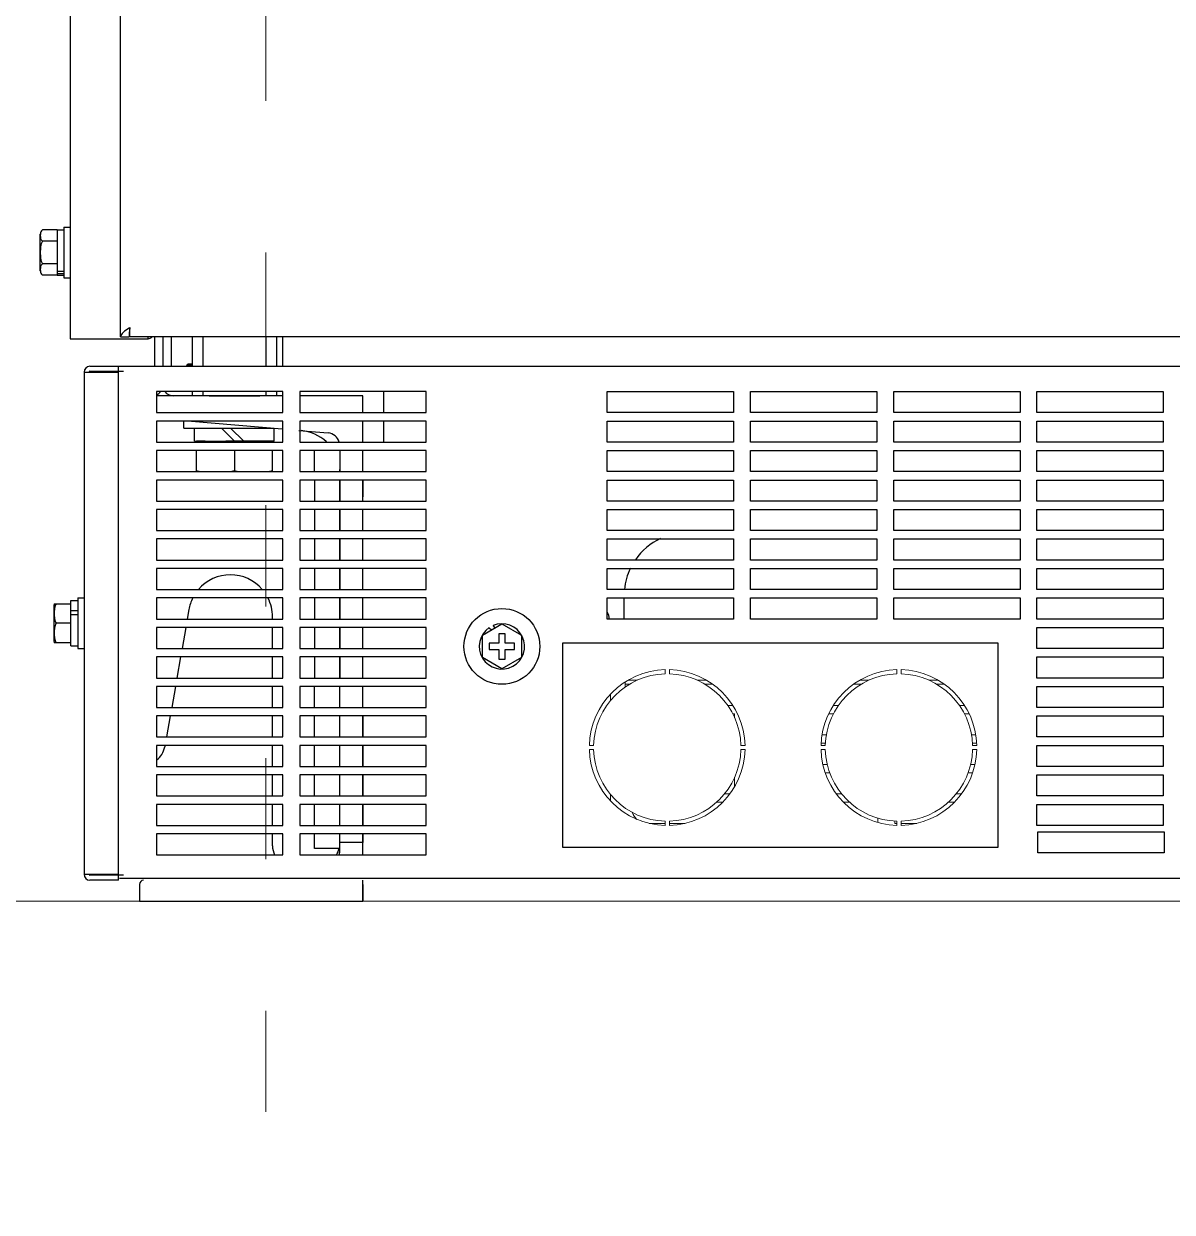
# Model space of a CAD drawing. Header units: millimetres. Extents: x 55614 to 110757, y -66981 to -47484.
# Drawn here: x 78484.9 to 78757.5, y -52407.7 to -52125.6 of the extents above; entities that cross this region are included whole.
import ezdxf

# ---------------------------------------------------------------- set-up
doc = ezdxf.new("R2010")
doc.units = ezdxf.units.MM
doc.linetypes.add('ACAD_ISO03W100', pattern=[30, 12, -18])
doc.layers.get('0').update_dxf_attribs({"lineweight": 15})
for name, color, linetype in [('2401-00300-M6-16HWMC_0', 7, 'Continuous'), ('2401-00332-S-M12-30HM_0', 7, 'Continuous'), ('2401-01144-S-M6-16HWM_0', 7, 'Continuous'), ('2403-00028_S-M8-0_0', 7, 'Continuous'), ('2404-00032-S-D12D24-P_0', 7, 'Continuous'), ('2404-00038-S-D12_0', 7, 'Continuous'), ('4212-62832_1_0', 7, 'Continuous'), ('4212-68031_1_JB_0', 7, 'Continuous'), ('4212-73755_1_0', 7, 'Continuous'), ('4212-73755_4_0', 7, 'Continuous'), ('4212-88600-1_0', 7, 'Continuous'), ('4212-88600-2_1_0', 7, 'Continuous'), ('4212-88600-4_0', 7, 'Continuous'), ('4212-88600-6_0', 7, 'Continuous'), ('4212-KH001_041_0', 7, 'Continuous'), ('4212-L0877_1_0', 7, 'Continuous'), ('4215-06931_0', 7, 'Continuous'), ('4215-06932_0', 7, 'Continuous'), ('4215-06934_0', 7, 'Continuous'), ('4215-07850_2_0', 7, 'Continuous'), ('CORNER_FITTING-1_041_0', 7, 'Continuous'), ('CORNER_FITTING-2_041_0', 7, 'Continuous')]:
    doc.layers.add(name, color=color, linetype=linetype)
doc.layers.add('DIM', color=5, linetype='Continuous', lineweight=18)
doc.layers.add('THICK', color=7, linetype='Continuous', lineweight=0)

# ---------------------------------------------------------------- blocks, each defined once
blk = doc.blocks.new('RU67I6756')
at = {"color": 0, "linetype": 'Continuous'}
for p, q in [((25337.98, 14510.67), (25337.98, 14511.67)), ((25338.98, 14511.67), (25338.98, 14510.67)), ((25392.98, 14510.67), (25392.98, 14511.67)), ((25393.98, 14511.67), (25393.98, 14510.67)), ((25328.48, 14508.71), (25328.48, 14507.52)), ((25328.48, 14508.17), (25329.48, 14508.17)), ((25329.21, 14509.17), (25331.42, 14509.17)), ((25345.54, 14509.17), (25347.76, 14509.17)), ((25347.48, 14508.17), (25349.3, 14508.17)), ((25382.67, 14508.17), (25384.48, 14508.17)), ((25384.21, 14509.17), (25386.42, 14509.17)), ((25400.54, 14509.17), (25402.76, 14509.17)), ((25402.48, 14508.17), (25404.3, 14508.17)), ((25324.98, 14505.8), (25324.98, 14504.27)), ((25354.02, 14503.17), (25352.82, 14503.17)), ((25354.02, 14501.17), (25354.48, 14501.17)), ((25354.48, 14501.17), (25354.48, 14500.23)), ((25376.81, 14501.17), (25377.94, 14501.17)), ((25379.14, 14503.17), (25377.94, 14503.17)), ((25409.02, 14503.17), (25407.82, 14503.17)), ((25409.02, 14501.17), (25410.15, 14501.17)), ((25376.26, 14496.17), (25375.25, 14496.17)), ((25411.71, 14496.17), (25410.7, 14496.17)), ((25319.99, 14493.67), (25320.99, 14493.67)), ((25320.99, 14492.67), (25319.99, 14492.67)), ((25355.97, 14493.67), (25356.97, 14493.67)), ((25356.97, 14492.67), (25355.97, 14492.67)), ((25374.99, 14493.67), (25375.99, 14493.67)), ((25375.99, 14492.67), (25374.99, 14492.67)), ((25375.03, 14494.17), (25376.03, 14494.17)), ((25410.93, 14494.17), (25411.94, 14494.17)), ((25410.97, 14493.67), (25411.97, 14493.67)), ((25411.97, 14492.67), (25410.97, 14492.67)), ((25376.44, 14489.17), (25375.43, 14489.17)), ((25375.98, 14487.17), (25377.06, 14487.17)), ((25409.91, 14487.17), (25410.98, 14487.17)), ((25411.53, 14489.17), (25410.52, 14489.17)), ((25354.48, 14486.12), (25354.48, 14483.9)), ((25324.98, 14482.07), (25324.98, 14480.54)), ((25353.35, 14482.17), (25352.06, 14482.17)), ((25379.9, 14482.17), (25378.61, 14482.17)), ((25408.35, 14482.17), (25407.06, 14482.17)), ((25350.19, 14480.17), (25351.61, 14480.17)), ((25380.35, 14480.17), (25381.77, 14480.17)), ((25405.19, 14480.17), (25406.61, 14480.17)), ((25337.98, 14474.68), (25337.98, 14475.68)), ((25338.98, 14475.68), (25338.98, 14474.68)), ((25388.48, 14476.43), (25388.48, 14475.39)), ((25392.48, 14475.17), (25392.48, 14475.72)), ((25392.98, 14474.68), (25392.98, 14475.68)), ((25393.98, 14475.68), (25393.98, 14474.68)), ((25337.98, 14475.17), (25334.22, 14475.17)), ((25342.74, 14475.17), (25338.98, 14475.17)), ((25392.98, 14475.17), (25392.48, 14475.17)), ((25397.74, 14475.17), (25393.98, 14475.17))]:
    blk.add_line(p, q, dxfattribs=at)
for centre, radius, start, end in [((25338.48, 14493.17), 18.5, 91.5487, 178.4513), ((25338.48, 14493.17), 17.5, 91.6372, 178.3628), ((25338.48, 14493.17), 18.5, 1.5487, 88.4513), ((25338.48, 14493.17), 17.5, 1.6372, 88.3628), ((25393.48, 14493.17), 18.5, 91.5487, 178.4513), ((25393.48, 14493.17), 17.5, 91.6372, 178.3628), ((25393.48, 14493.17), 18.5, 1.5487, 88.4513), ((25393.48, 14493.17), 17.5, 1.6372, 88.3628), ((25338.48, 14493.17), 18.5, 181.5487, 268.4513), ((25338.48, 14493.17), 17.5, 181.6372, 268.3628), ((25338.48, 14493.17), 18.5, 271.5487, 358.4513), ((25338.48, 14493.17), 17.5, 271.6372, 358.3628), ((25393.48, 14493.17), 18.5, 181.5487, 268.4513), ((25393.48, 14493.17), 17.5, 181.6372, 268.3628), ((25393.48, 14493.17), 18.5, 271.5487, 358.4513), ((25393.48, 14493.17), 17.5, 271.6372, 358.3628), ((25343.48, 14484.67), 15, 207.6056, 214.8867)]:
    blk.add_arc(centre, radius, start, end, dxfattribs=at)
at = {"layer": '2401-00300-M6-16HWMC_0', "color": 0, "linetype": 'Continuous'}
for p, q in [((25195.28, 14616.67), (25196.73, 14616.67)), ((25195.28, 14616.67), (25195.28, 14604.67)), ((25189.63, 14606.32), (25189.63, 14615.03)), ((25193.63, 14616.03), (25190.15, 14616.03)), ((25193.63, 14616.05), (25195.28, 14616.05)), ((25193.63, 14616.05), (25193.63, 14605.3)), ((25193.63, 14613.35), (25190.15, 14613.35)), ((25193.63, 14608), (25190.15, 14608)), ((25193.63, 14605.32), (25190.15, 14605.32)), ((25193.63, 14606.22), (25195.28, 14606.22)), ((25193.63, 14605.73), (25195.28, 14605.73)), ((25193.63, 14605.3), (25195.28, 14605.3)), ((25195.28, 14604.67), (25196.73, 14604.67)), ((25192.93, 14518.32), (25192.93, 14527.03)), ((25192.96, 14527.31), (25196.93, 14527.31)), ((25196.93, 14528.05), (25198.58, 14528.05)), ((25196.93, 14517.3), (25196.93, 14528.05)), ((25198.58, 14528.67), (25200.03, 14528.67)), ((25198.58, 14528.67), (25198.58, 14516.67)), ((25196.93, 14525.69), (25198.58, 14525.69)), ((25196.93, 14524.77), (25198.58, 14524.77)), ((25196.93, 14522.67), (25193.45, 14522.67)), ((25294.59, 14519.85), (25299.23, 14522.53)), ((25296.22, 14521.62), (25296.75, 14521.09)), ((25297.64, 14521.61), (25297.13, 14522.12)), ((25299.23, 14522.53), (25303.87, 14519.85)), ((25196.93, 14518.04), (25192.96, 14518.04)), ((25294.59, 14514.5), (25294.59, 14519.85)), ((25298.48, 14517.92), (25296.23, 14517.92)), ((25296.23, 14517.92), (25296.23, 14516.42)), ((25299.98, 14520.17), (25298.48, 14520.17)), ((25298.48, 14520.17), (25298.48, 14517.92)), ((25299.98, 14517.92), (25299.98, 14520.17)), ((25302.23, 14517.92), (25299.98, 14517.92)), ((25302.23, 14516.42), (25302.23, 14517.92)), ((25303.87, 14519.85), (25303.87, 14514.5)), ((25196.93, 14517.3), (25198.58, 14517.3)), ((25198.58, 14516.67), (25200.03, 14516.67)), ((25296.23, 14516.42), (25298.48, 14516.42)), ((25298.48, 14516.42), (25298.48, 14514.17)), ((25299.98, 14516.42), (25302.23, 14516.42)), ((25299.98, 14514.17), (25299.98, 14516.42)), ((25299.23, 14511.82), (25294.59, 14514.5)), ((25298.48, 14514.17), (25299.98, 14514.17)), ((25303.87, 14514.5), (25299.23, 14511.82))]:
    blk.add_line(p, q, dxfattribs=at)
for centre, radius, start, end in [((25190.85, 14615.03), 1.22, 124.948, 180), ((25190.85, 14606.32), 1.22, 180, 235.052), ((25194.15, 14527.03), 1.22, 166.608, 180), ((25299.23, 14517.17), 5.38, 124.1123, 112.9799), ((25194.15, 14518.32), 1.22, 180, 193.392)]:
    blk.add_arc(centre, radius, start, end, dxfattribs=at)
for points, knots in [([(25190.15, 14616.03), (25190.04, 14615.95), (25189.85, 14615.75), (25189.68, 14615.28), (25189.65, 14614.69), (25189.68, 14614.1), (25189.85, 14613.63), (25190.04, 14613.43), (25190.15, 14613.35)], [0, 0, 0, 0, 0.14349, 0.266269, 0.5, 0.733731, 0.856508, 1, 1, 1, 1]), ([(25190.15, 14613.35), (25189.89, 14612.98), (25189.68, 14612.04), (25189.65, 14610.67), (25189.68, 14609.31), (25189.89, 14608.37), (25190.15, 14608)], [0, 0, 0, 0, 0.248888, 0.499999, 0.75111, 1, 1, 1, 1]), ([(25190.15, 14608), (25190.04, 14607.92), (25189.85, 14607.71), (25189.68, 14607.24), (25189.65, 14606.66), (25189.68, 14606.07), (25189.85, 14605.6), (25190.04, 14605.4), (25190.15, 14605.32)], [0, 0, 0, 0, 0.143491, 0.266268, 0.499999, 0.733731, 0.856509, 1, 1, 1, 1]), ([(25193.45, 14527.31), (25193.2, 14527), (25192.98, 14526.18), (25192.96, 14524.99), (25192.98, 14523.8), (25193.2, 14522.98), (25193.45, 14522.67)], [0, 0, 0, 0, 0.250791, 0.499999, 0.749207, 1, 1, 1, 1]), ([(25193.45, 14522.67), (25193.2, 14522.37), (25192.98, 14521.54), (25192.96, 14520.36), (25192.98, 14519.17), (25193.2, 14518.35), (25193.45, 14518.04)], [0, 0, 0, 0, 0.250792, 0.5, 0.749207, 1, 1, 1, 1])]:
    blk.add_open_spline(points, degree=3, knots=knots, dxfattribs=at)
at = {"layer": '2401-00332-S-M12-30HM_0', "color": 0, "linetype": 'Continuous'}
for p, q in [((25228.78, 14565.87), (25226.73, 14565.87)), ((25226.73, 14565.87), (25226.73, 14565.67)), ((25237.94, 14565.87), (25233.66, 14565.87)), ((25235.73, 14565.87), (25235.73, 14565.67)), ((25244.73, 14565.87), (25242.67, 14565.87)), ((25244.73, 14565.87), (25244.73, 14565.67)), ((25226.73, 14558.67), (25226.73, 14563.67)), ((25235.73, 14563.67), (25235.73, 14558.88)), ((25244.73, 14563.67), (25244.73, 14558.67))]:
    blk.add_line(p, q, dxfattribs=at)
for centre, start, end in [((25232.41, 14585.83), 258.0949, 260.4341), ((25230.05, 14585.83), 279.5659, 281.9051), ((25241.41, 14585.83), 258.0949, 260.4341), ((25239.05, 14585.83), 279.5659, 281.9051)]:
    blk.add_arc(centre, 27.54, start, end, dxfattribs=at)
at = {"layer": '2401-01144-S-M6-16HWM_0', "color": 0, "linetype": 'Continuous'}
blk.add_circle((25299.23, 14517.17), 9, dxfattribs=at)
at = {"layer": '2403-00028_S-M8-0_0', "color": 0, "linetype": 'Continuous'}
for p, q in [((25224.41, 14583.84), (25224.71, 14584.14)), ((25225.73, 14583.84), (25224.41, 14583.84)), ((25224.41, 14583.84), (25224.41, 14583.67)), ((25225.73, 14584.14), (25224.71, 14584.14))]:
    blk.add_line(p, q, dxfattribs=at)
at = {"layer": '2404-00032-S-D12D24-P_0', "color": 0, "linetype": 'Continuous'}
for q in [(25223.73, 14570.67), (25245.01, 14568.97)]:
    blk.add_line((25223.73, 14568.97), q, dxfattribs=at)
at = {"layer": '2404-00038-S-D12_0', "color": 0, "linetype": 'Continuous'}
for p, q in [((25226.28, 14565.87), (25226.28, 14568.97)), ((25232.63, 14568.97), (25235.73, 14565.87)), ((25234.84, 14568.97), (25237.94, 14565.87)), ((25245.18, 14565.87), (25245.18, 14568.96)), ((25226.28, 14565.87), (25226.73, 14565.87)), ((25228.78, 14565.87), (25233.66, 14565.87)), ((25242.67, 14565.87), (25237.94, 14565.87)), ((25245.18, 14565.87), (25244.73, 14565.87))]:
    blk.add_line(p, q, dxfattribs=at)
at = {"layer": '4212-62832_1_0', "color": 0, "linetype": 'Continuous'}
for p, q in [((25208.73, 14590.67), (25208.73, 16665.67)), ((25210.84, 14592.82), (25210.73, 14592.75)), ((25210.93, 14592.87), (25210.84, 14592.82)), ((25210.93, 14592.87), (25210.9, 14592.68)), ((25210.93, 14590.67), (25210.93, 14592.87)), ((25208.73, 14590.67), (25210.73, 14590.67)), ((26045.53, 14590.67), (25210.93, 14590.67))]:
    blk.add_line(p, q, dxfattribs=at)
blk.add_open_spline([(25210.73, 14592.75), (25210.24, 14592.43), (25209.42, 14591.94), (25208.73, 14591.07), (25208.73, 14590.67)], degree=3, knots=[0, 0, 0, 0, 0.597826, 1, 1, 1, 1], dxfattribs=at)
blk.add_open_spline([(25210.9, 14592.68), (25210.81, 14592.01), (25210.73, 14591.34), (25210.73, 14590.67)], degree=3, dxfattribs=at)
at = {"layer": '4212-68031_1_JB_0', "color": 0, "linetype": 'Continuous'}
for p, q in [((25426.48, 14473.17), (25456.48, 14473.17)), ((25426.48, 14468.17), (25426.48, 14473.17)), ((25456.48, 14473.17), (25456.48, 14468.17)), ((25456.48, 14468.17), (25426.48, 14468.17)), ((25208.48, 14462.17), (25483.48, 14462.17))]:
    blk.add_line(p, q, dxfattribs=at)
at = {"layer": '4212-73755_1_0', "color": 0, "linetype": 'Continuous'}
for p, q in [((25196.73, 15641.67), (25196.73, 14590.17)), ((25196.73, 14590.17), (25215.23, 14590.17)), ((25215.23, 14590.17), (25215.23, 14590.67))]:
    blk.add_line(p, q, dxfattribs=at)
blk.add_arc((25215.03, 14591.87), 1.7, 276.7683, 314.9531, dxfattribs=at)
at = {"layer": '4212-73755_4_0', "color": 0, "linetype": 'Continuous'}
for p, q in [((25216.73, 14590.67), (25216.73, 14583.67)), ((25218.73, 14590.67), (25218.73, 14583.67))]:
    blk.add_line(p, q, dxfattribs=at)
blk.add_arc((25216.23, 14579.17), 2.5, 293.852, 323.0199, dxfattribs=at)
at = {"layer": '4212-88600-1_0', "color": 0, "linetype": 'Continuous'}
for p, q in [((25247.23, 14576.67), (25217.23, 14576.67)), ((25266.23, 14576.67), (25251.23, 14576.67)), ((25266.23, 14572.67), (25266.23, 14576.67)), ((25225.57, 14570.67), (25247.07, 14568.79)), ((25266.23, 14565.67), (25266.23, 14570.67)), ((25251.04, 14568.45), (25257.99, 14567.84)), ((25260.73, 14563.67), (25260.73, 14558.67)), ((25266.23, 14558.67), (25266.23, 14563.67)), ((25260.73, 14556.67), (25260.73, 14551.67)), ((25266.23, 14551.67), (25266.23, 14556.67)), ((25260.73, 14549.67), (25260.73, 14544.67)), ((25266.23, 14544.67), (25266.23, 14549.67)), ((25260.73, 14542.67), (25260.73, 14537.67)), ((25266.23, 14537.67), (25266.23, 14542.67)), ((25260.73, 14535.67), (25260.73, 14530.67)), ((25266.23, 14530.67), (25266.23, 14535.67)), ((25260.73, 14528.67), (25260.73, 14523.67)), ((25266.23, 14523.67), (25266.23, 14528.67)), ((25260.73, 14521.67), (25260.73, 14516.67)), ((25266.23, 14516.67), (25266.23, 14521.67)), ((25260.73, 14514.67), (25260.73, 14509.67)), ((25266.23, 14509.67), (25266.23, 14514.67)), ((25260.73, 14502.67), (25260.73, 14507.67)), ((25266.23, 14502.67), (25266.23, 14507.67)), ((25260.73, 14495.67), (25260.73, 14500.67)), ((25266.23, 14495.67), (25266.23, 14500.67)), ((25260.73, 14488.67), (25260.73, 14493.67)), ((25266.23, 14488.67), (25266.23, 14493.67)), ((25260.73, 14481.67), (25260.73, 14486.67)), ((25266.23, 14481.67), (25266.23, 14486.67)), ((25260.73, 14474.67), (25260.73, 14479.67)), ((25266.23, 14474.67), (25266.23, 14479.67)), ((25260.73, 14468.5), (25260.73, 14472.67)), ((25266.23, 14467.67), (25266.23, 14472.67)), ((25266.23, 14470.61), (25260.73, 14470.61)), ((25266.23, 14456.67), (25266.23, 14461.67)), ((25213.23, 14460.68), (25213.23, 14456.67)), ((25213.23, 14456.67), (25266.23, 14456.67))]:
    blk.add_line(p, q, dxfattribs=at)
for centre, radius, start, end in [((25257.73, 14564.85), 3, 16.0016, 85), ((25257.73, 14468.5), 3, 344.0098, 0), ((25214.23, 14460.68), 1, 95, 180)]:
    blk.add_arc(centre, radius, start, end, dxfattribs=at)
at = {"layer": '4212-88600-2_1_0', "color": 0, "linetype": 'Continuous'}
for p, q in [((25266.23, 14556.67), (25266.23, 14552.67)), ((25328.23, 14523.67), (25328.23, 14528.67)), ((25266.23, 14500.67), (25266.23, 14495.67)), ((25266.23, 14493.67), (25266.23, 14488.67)), ((25266.23, 14486.67), (25266.23, 14481.67)), ((25266.23, 14479.67), (25266.23, 14474.67)), ((25266.23, 14472.67), (25266.23, 14470.61)), ((25266.23, 14460.68), (25266.23, 14456.67))]:
    blk.add_line(p, q, dxfattribs=at)
for start, end in [(114.9111, 145.185), (154.1309, 174.1396)]:
    blk.add_arc((25343.23, 14529.17), 15, start, end, dxfattribs=at)
at = {"layer": '4212-88600-4_0', "color": 0, "linetype": 'Continuous'}
for p, q in [((25254.73, 14558.67), (25254.73, 14563.67)), ((25260.73, 14558.67), (25260.73, 14559.17)), ((25254.73, 14556.67), (25254.73, 14551.67)), ((25260.73, 14551.67), (25260.73, 14556.67)), ((25254.73, 14549.67), (25254.73, 14544.67)), ((25260.73, 14544.67), (25260.73, 14549.67)), ((25254.73, 14542.67), (25254.73, 14537.67)), ((25260.73, 14537.67), (25260.73, 14542.67)), ((25254.73, 14535.67), (25254.73, 14530.67)), ((25260.73, 14530.67), (25260.73, 14535.67)), ((25254.73, 14528.67), (25254.73, 14523.67)), ((25260.73, 14523.67), (25260.73, 14528.67)), ((25254.73, 14521.67), (25254.73, 14516.67)), ((25260.73, 14516.67), (25260.73, 14521.67)), ((25254.73, 14514.67), (25254.73, 14509.67)), ((25260.73, 14509.67), (25260.73, 14514.67)), ((25254.73, 14502.67), (25254.73, 14507.67)), ((25260.73, 14502.67), (25260.73, 14507.67)), ((25254.73, 14495.67), (25254.73, 14500.67)), ((25260.73, 14495.67), (25260.73, 14500.67)), ((25254.73, 14488.67), (25254.73, 14493.67)), ((25260.73, 14488.67), (25260.73, 14493.67)), ((25254.73, 14481.67), (25254.73, 14486.67)), ((25260.73, 14481.67), (25260.73, 14486.67)), ((25254.73, 14474.67), (25254.73, 14479.67)), ((25260.73, 14474.67), (25260.73, 14479.67)), ((25254.73, 14469.17), (25254.73, 14472.67)), ((25260.73, 14469.17), (25254.73, 14469.17))]:
    blk.add_line(p, q, dxfattribs=at)
at = {"layer": '4212-88600-6_0', "color": 0, "linetype": 'Continuous'}
for p, q in [((25224.93, 14525.91), (25224.54, 14523.67)), ((25244.78, 14523.67), (25244.78, 14524.17)), ((25224.19, 14521.67), (25223.3, 14516.67)), ((25244.78, 14516.67), (25244.78, 14521.67)), ((25222.95, 14514.67), (25222.07, 14509.67)), ((25244.78, 14509.67), (25244.78, 14514.67)), ((25221.72, 14507.67), (25220.84, 14502.67)), ((25244.78, 14502.67), (25244.78, 14507.67)), ((25220.48, 14500.67), (25219.6, 14495.67)), ((25244.78, 14495.67), (25244.78, 14500.67)), ((25219.25, 14493.67), (25219.18, 14493.31)), ((25244.78, 14488.67), (25244.78, 14493.67)), ((25244.78, 14481.67), (25244.78, 14486.67)), ((25244.78, 14474.67), (25244.78, 14479.67)), ((25244.78, 14469.81), (25244.78, 14472.67))]:
    blk.add_line(p, q, dxfattribs=at)
for centre, radius, start, end in [((25250.73, 14558.43), 10, 46.6257, 85), ((25234.78, 14524.17), 10, 40.7735, 139.2608), ((25234.78, 14524.17), 10, 153.1145, 170), ((25234.78, 14524.17), 10, 0, 26.8762), ((25214.26, 14494.17), 5, 306.6746, 350), ((25249.78, 14469.81), 5, 180, 205.3709), ((25255.73, 14470.33), 5, 327.7107, 346.5857)]:
    blk.add_arc(centre, radius, start, end, dxfattribs=at)
at = {"layer": '4212-KH001_041_0', "color": 0, "linetype": 'Continuous'}
blk.add_line((25247.23, 14583.67), (25247.23, 14590.67), dxfattribs=at)
at = {"layer": '4212-L0877_1_0', "color": 0, "linetype": 'Continuous'}
blk.add_line((25220.73, 14590.67), (25220.73, 14583.67), dxfattribs=at)
blk.add_arc((25221.23, 14579.17), 2.5, 216.9796, 270, dxfattribs=at)
at = {"layer": '4215-06931_0', "color": 0, "linetype": 'Continuous'}
for p, q in [((25201.43, 14583.67), (25208.23, 14583.67)), ((25200.03, 14582.27), (25208.23, 14582.27)), ((25200.03, 14582.27), (25200.03, 14463.07)), ((25201.43, 14582.47), (25208.23, 14582.47)), ((25200.03, 14463.07), (25208.23, 14463.07)), ((25208.23, 14462.87), (25201.43, 14462.87)), ((25208.23, 14461.67), (25201.43, 14461.67))]:
    blk.add_line(p, q, dxfattribs=at)
for centre, radius, start, end in [((25201.43, 14582.27), 1.4, 90, 180), ((25201.43, 14582.27), 0.2, 90, 180), ((25201.43, 14463.07), 1.4, 180, 270), ((25201.43, 14463.07), 0.2, 180, 270)]:
    blk.add_arc(centre, radius, start, end, dxfattribs=at)
at = {"layer": '4215-06932_0', "color": 0, "linetype": 'Continuous'}
blk.add_arc((25321.73, 14523.67), 3, 0, 33.0692, dxfattribs=at)
at = {"layer": '4215-06934_0', "color": 0, "linetype": 'Continuous'}
for p, q in [((25208.23, 14583.67), (26048.23, 14583.67)), ((25208.23, 14461.67), (25208.23, 14583.67)), ((25208.23, 14582.47), (25209.43, 14582.47)), ((25247.23, 14577.67), (25217.23, 14577.67)), ((25217.23, 14577.67), (25217.23, 14572.67)), ((25247.23, 14572.67), (25247.23, 14577.67)), ((25281.23, 14577.67), (25251.23, 14577.67)), ((25251.23, 14577.67), (25251.23, 14572.67)), ((25281.23, 14572.67), (25281.23, 14577.67)), ((25324.23, 14577.67), (25354.23, 14577.67)), ((25324.23, 14572.67), (25324.23, 14577.67)), ((25354.23, 14577.67), (25354.23, 14572.67)), ((25358.23, 14577.67), (25388.23, 14577.67)), ((25358.23, 14572.67), (25358.23, 14577.67)), ((25388.23, 14577.67), (25388.23, 14572.67)), ((25392.23, 14577.67), (25422.23, 14577.67)), ((25392.23, 14572.67), (25392.23, 14577.67)), ((25422.23, 14577.67), (25422.23, 14572.67)), ((25426.23, 14577.67), (25456.23, 14577.67)), ((25426.23, 14572.67), (25426.23, 14577.67)), ((25456.23, 14577.67), (25456.23, 14572.67)), ((25217.23, 14572.67), (25247.23, 14572.67)), ((25251.23, 14572.67), (25281.23, 14572.67)), ((25354.23, 14572.67), (25324.23, 14572.67)), ((25388.23, 14572.67), (25358.23, 14572.67)), ((25422.23, 14572.67), (25392.23, 14572.67)), ((25456.23, 14572.67), (25426.23, 14572.67)), ((25247.23, 14570.67), (25217.23, 14570.67)), ((25217.23, 14570.67), (25217.23, 14565.67)), ((25247.23, 14565.67), (25247.23, 14570.67)), ((25281.23, 14570.67), (25251.23, 14570.67)), ((25251.23, 14570.67), (25251.23, 14565.67)), ((25281.23, 14565.67), (25281.23, 14570.67)), ((25324.23, 14570.67), (25354.23, 14570.67)), ((25324.23, 14565.67), (25324.23, 14570.67)), ((25354.23, 14570.67), (25354.23, 14565.67)), ((25358.23, 14570.67), (25388.23, 14570.67)), ((25358.23, 14565.67), (25358.23, 14570.67)), ((25388.23, 14570.67), (25388.23, 14565.67)), ((25392.23, 14570.67), (25422.23, 14570.67)), ((25392.23, 14565.67), (25392.23, 14570.67)), ((25422.23, 14570.67), (25422.23, 14565.67)), ((25426.23, 14570.67), (25456.23, 14570.67)), ((25426.23, 14565.67), (25426.23, 14570.67)), ((25456.23, 14570.67), (25456.23, 14565.67)), ((25217.23, 14565.67), (25247.23, 14565.67)), ((25247.23, 14563.67), (25217.23, 14563.67)), ((25217.23, 14563.67), (25217.23, 14558.67)), ((25247.23, 14558.67), (25247.23, 14563.67)), ((25251.23, 14565.67), (25281.23, 14565.67)), ((25281.23, 14563.67), (25251.23, 14563.67)), ((25251.23, 14563.67), (25251.23, 14558.67)), ((25281.23, 14558.67), (25281.23, 14563.67)), ((25354.23, 14565.67), (25324.23, 14565.67)), ((25324.23, 14563.67), (25354.23, 14563.67)), ((25324.23, 14558.67), (25324.23, 14563.67)), ((25354.23, 14563.67), (25354.23, 14558.67)), ((25388.23, 14565.67), (25358.23, 14565.67)), ((25358.23, 14563.67), (25388.23, 14563.67)), ((25358.23, 14558.67), (25358.23, 14563.67)), ((25388.23, 14563.67), (25388.23, 14558.67)), ((25422.23, 14565.67), (25392.23, 14565.67)), ((25392.23, 14563.67), (25422.23, 14563.67)), ((25392.23, 14558.67), (25392.23, 14563.67)), ((25422.23, 14563.67), (25422.23, 14558.67)), ((25456.23, 14565.67), (25426.23, 14565.67)), ((25426.23, 14563.67), (25456.23, 14563.67)), ((25426.23, 14558.67), (25426.23, 14563.67)), ((25456.23, 14563.67), (25456.23, 14558.67)), ((25217.23, 14558.67), (25247.23, 14558.67)), ((25251.23, 14558.67), (25281.23, 14558.67)), ((25354.23, 14558.67), (25324.23, 14558.67)), ((25388.23, 14558.67), (25358.23, 14558.67)), ((25422.23, 14558.67), (25392.23, 14558.67)), ((25456.23, 14558.67), (25426.23, 14558.67)), ((25247.23, 14556.67), (25217.23, 14556.67)), ((25217.23, 14556.67), (25217.23, 14551.67)), ((25247.23, 14551.67), (25247.23, 14556.67)), ((25281.23, 14556.67), (25251.23, 14556.67)), ((25251.23, 14556.67), (25251.23, 14551.67)), ((25281.23, 14551.67), (25281.23, 14556.67)), ((25324.23, 14556.67), (25354.23, 14556.67)), ((25324.23, 14551.67), (25324.23, 14556.67)), ((25354.23, 14556.67), (25354.23, 14551.67)), ((25358.23, 14556.67), (25388.23, 14556.67)), ((25358.23, 14551.67), (25358.23, 14556.67)), ((25388.23, 14556.67), (25388.23, 14551.67)), ((25392.23, 14556.67), (25422.23, 14556.67)), ((25392.23, 14551.67), (25392.23, 14556.67)), ((25422.23, 14556.67), (25422.23, 14551.67)), ((25426.23, 14556.67), (25456.23, 14556.67)), ((25426.23, 14551.67), (25426.23, 14556.67)), ((25456.23, 14556.67), (25456.23, 14551.67)), ((25217.23, 14551.67), (25247.23, 14551.67)), ((25251.23, 14551.67), (25281.23, 14551.67)), ((25354.23, 14551.67), (25324.23, 14551.67)), ((25388.23, 14551.67), (25358.23, 14551.67)), ((25422.23, 14551.67), (25392.23, 14551.67)), ((25456.23, 14551.67), (25426.23, 14551.67)), ((25247.23, 14549.67), (25217.23, 14549.67)), ((25217.23, 14549.67), (25217.23, 14544.67)), ((25247.23, 14544.67), (25247.23, 14549.67)), ((25281.23, 14549.67), (25251.23, 14549.67)), ((25251.23, 14549.67), (25251.23, 14544.67)), ((25281.23, 14544.67), (25281.23, 14549.67)), ((25324.23, 14549.67), (25354.23, 14549.67)), ((25324.23, 14544.67), (25324.23, 14549.67)), ((25354.23, 14549.67), (25354.23, 14544.67)), ((25358.23, 14549.67), (25388.23, 14549.67)), ((25358.23, 14544.67), (25358.23, 14549.67)), ((25388.23, 14549.67), (25388.23, 14544.67)), ((25392.23, 14549.67), (25422.23, 14549.67)), ((25392.23, 14544.67), (25392.23, 14549.67)), ((25422.23, 14549.67), (25422.23, 14544.67)), ((25426.23, 14549.67), (25456.23, 14549.67)), ((25426.23, 14544.67), (25426.23, 14549.67)), ((25456.23, 14549.67), (25456.23, 14544.67)), ((25217.23, 14544.67), (25247.23, 14544.67)), ((25251.23, 14544.67), (25281.23, 14544.67)), ((25354.23, 14544.67), (25324.23, 14544.67)), ((25388.23, 14544.67), (25358.23, 14544.67)), ((25422.23, 14544.67), (25392.23, 14544.67)), ((25456.23, 14544.67), (25426.23, 14544.67)), ((25247.23, 14542.67), (25217.23, 14542.67)), ((25217.23, 14542.67), (25217.23, 14537.67)), ((25247.23, 14537.67), (25247.23, 14542.67)), ((25281.23, 14542.67), (25251.23, 14542.67)), ((25251.23, 14542.67), (25251.23, 14537.67)), ((25281.23, 14537.67), (25281.23, 14542.67)), ((25324.23, 14542.67), (25354.23, 14542.67)), ((25324.23, 14537.67), (25324.23, 14542.67)), ((25354.23, 14542.67), (25354.23, 14537.67)), ((25358.23, 14542.67), (25388.23, 14542.67)), ((25358.23, 14537.67), (25358.23, 14542.67)), ((25388.23, 14542.67), (25388.23, 14537.67)), ((25392.23, 14542.67), (25422.23, 14542.67)), ((25392.23, 14537.67), (25392.23, 14542.67)), ((25422.23, 14542.67), (25422.23, 14537.67)), ((25426.23, 14542.67), (25456.23, 14542.67)), ((25426.23, 14537.67), (25426.23, 14542.67)), ((25456.23, 14542.67), (25456.23, 14537.67)), ((25217.23, 14537.67), (25247.23, 14537.67)), ((25251.23, 14537.67), (25281.23, 14537.67)), ((25354.23, 14537.67), (25324.23, 14537.67)), ((25388.23, 14537.67), (25358.23, 14537.67)), ((25422.23, 14537.67), (25392.23, 14537.67)), ((25456.23, 14537.67), (25426.23, 14537.67)), ((25247.23, 14535.67), (25217.23, 14535.67)), ((25217.23, 14535.67), (25217.23, 14530.67)), ((25247.23, 14530.67), (25247.23, 14535.67)), ((25281.23, 14535.67), (25251.23, 14535.67)), ((25251.23, 14535.67), (25251.23, 14530.67)), ((25281.23, 14530.67), (25281.23, 14535.67)), ((25324.23, 14535.67), (25354.23, 14535.67)), ((25324.23, 14530.67), (25324.23, 14535.67)), ((25354.23, 14535.67), (25354.23, 14530.67)), ((25358.23, 14535.67), (25388.23, 14535.67)), ((25358.23, 14530.67), (25358.23, 14535.67)), ((25388.23, 14535.67), (25388.23, 14530.67)), ((25392.23, 14535.67), (25422.23, 14535.67)), ((25392.23, 14530.67), (25392.23, 14535.67)), ((25422.23, 14535.67), (25422.23, 14530.67)), ((25426.23, 14535.67), (25456.23, 14535.67)), ((25426.23, 14530.67), (25426.23, 14535.67)), ((25456.23, 14535.67), (25456.23, 14530.67)), ((25217.23, 14530.67), (25247.23, 14530.67)), ((25251.23, 14530.67), (25281.23, 14530.67)), ((25354.23, 14530.67), (25324.23, 14530.67)), ((25388.23, 14530.67), (25358.23, 14530.67)), ((25422.23, 14530.67), (25392.23, 14530.67)), ((25456.23, 14530.67), (25426.23, 14530.67)), ((25247.23, 14528.67), (25217.23, 14528.67)), ((25217.23, 14528.67), (25217.23, 14523.67)), ((25247.23, 14523.67), (25247.23, 14528.67)), ((25281.23, 14528.67), (25251.23, 14528.67)), ((25251.23, 14528.67), (25251.23, 14523.67)), ((25281.23, 14523.67), (25281.23, 14528.67)), ((25324.23, 14528.67), (25354.23, 14528.67)), ((25324.23, 14523.67), (25324.23, 14528.67)), ((25354.23, 14528.67), (25354.23, 14523.67)), ((25358.23, 14528.67), (25388.23, 14528.67)), ((25358.23, 14523.67), (25358.23, 14528.67)), ((25388.23, 14528.67), (25388.23, 14523.67)), ((25392.23, 14528.67), (25422.23, 14528.67)), ((25392.23, 14523.67), (25392.23, 14528.67)), ((25422.23, 14528.67), (25422.23, 14523.67)), ((25426.23, 14528.67), (25456.23, 14528.67)), ((25426.23, 14523.67), (25426.23, 14528.67)), ((25456.23, 14528.67), (25456.23, 14523.67)), ((25217.23, 14523.67), (25247.23, 14523.67)), ((25251.23, 14523.67), (25281.23, 14523.67)), ((25354.23, 14523.67), (25324.23, 14523.67)), ((25388.23, 14523.67), (25358.23, 14523.67)), ((25422.23, 14523.67), (25392.23, 14523.67)), ((25456.23, 14523.67), (25426.23, 14523.67)), ((25247.23, 14521.67), (25217.23, 14521.67)), ((25217.23, 14521.67), (25217.23, 14516.67)), ((25247.23, 14516.67), (25247.23, 14521.67)), ((25281.23, 14521.67), (25251.23, 14521.67)), ((25251.23, 14521.67), (25251.23, 14516.67)), ((25281.23, 14516.67), (25281.23, 14521.67)), ((25426.23, 14521.67), (25456.23, 14521.67)), ((25426.23, 14516.67), (25426.23, 14521.67)), ((25456.23, 14521.67), (25456.23, 14516.67)), ((25217.23, 14516.67), (25247.23, 14516.67)), ((25251.23, 14516.67), (25281.23, 14516.67)), ((25456.23, 14516.67), (25426.23, 14516.67)), ((25247.23, 14514.67), (25217.23, 14514.67)), ((25217.23, 14514.67), (25217.23, 14509.67)), ((25247.23, 14509.67), (25247.23, 14514.67)), ((25281.23, 14514.67), (25251.23, 14514.67)), ((25251.23, 14514.67), (25251.23, 14509.67)), ((25281.23, 14509.67), (25281.23, 14514.67)), ((25426.23, 14514.67), (25456.23, 14514.67)), ((25426.23, 14509.67), (25426.23, 14514.67)), ((25456.23, 14514.67), (25456.23, 14509.67)), ((25217.23, 14509.67), (25247.23, 14509.67)), ((25251.23, 14509.67), (25281.23, 14509.67)), ((25456.23, 14509.67), (25426.23, 14509.67)), ((25247.23, 14507.67), (25217.23, 14507.67)), ((25217.23, 14507.67), (25217.23, 14502.67)), ((25247.23, 14502.67), (25247.23, 14507.67)), ((25281.23, 14507.67), (25251.23, 14507.67)), ((25251.23, 14507.67), (25251.23, 14502.67)), ((25281.23, 14502.67), (25281.23, 14507.67)), ((25426.23, 14507.67), (25456.23, 14507.67)), ((25426.23, 14502.67), (25426.23, 14507.67)), ((25456.23, 14507.67), (25456.23, 14502.67)), ((25217.23, 14502.67), (25247.23, 14502.67)), ((25251.23, 14502.67), (25281.23, 14502.67)), ((25456.23, 14502.67), (25426.23, 14502.67)), ((25247.23, 14500.67), (25217.23, 14500.67)), ((25217.23, 14500.67), (25217.23, 14495.67)), ((25247.23, 14495.67), (25247.23, 14500.67)), ((25281.23, 14500.67), (25251.23, 14500.67)), ((25251.23, 14500.67), (25251.23, 14495.67)), ((25281.23, 14495.67), (25281.23, 14500.67)), ((25426.23, 14500.67), (25456.23, 14500.67)), ((25426.23, 14495.67), (25426.23, 14500.67)), ((25456.23, 14500.67), (25456.23, 14495.67)), ((25217.23, 14495.67), (25247.23, 14495.67)), ((25251.23, 14495.67), (25281.23, 14495.67)), ((25456.23, 14495.67), (25426.23, 14495.67)), ((25247.23, 14493.67), (25217.23, 14493.67)), ((25217.23, 14493.67), (25217.23, 14488.67)), ((25247.23, 14488.67), (25247.23, 14493.67)), ((25281.23, 14493.67), (25251.23, 14493.67)), ((25251.23, 14493.67), (25251.23, 14488.67)), ((25281.23, 14488.67), (25281.23, 14493.67)), ((25426.23, 14493.67), (25456.23, 14493.67)), ((25426.23, 14488.67), (25426.23, 14493.67)), ((25456.23, 14493.67), (25456.23, 14488.67)), ((25217.23, 14488.67), (25247.23, 14488.67)), ((25251.23, 14488.67), (25281.23, 14488.67)), ((25456.23, 14488.67), (25426.23, 14488.67)), ((25247.23, 14486.67), (25217.23, 14486.67)), ((25217.23, 14486.67), (25217.23, 14481.67)), ((25247.23, 14481.67), (25247.23, 14486.67)), ((25281.23, 14486.67), (25251.23, 14486.67)), ((25251.23, 14486.67), (25251.23, 14481.67)), ((25281.23, 14481.67), (25281.23, 14486.67)), ((25426.23, 14486.67), (25456.23, 14486.67)), ((25426.23, 14481.67), (25426.23, 14486.67)), ((25456.23, 14486.67), (25456.23, 14481.67)), ((25217.23, 14481.67), (25247.23, 14481.67)), ((25251.23, 14481.67), (25281.23, 14481.67)), ((25456.23, 14481.67), (25426.23, 14481.67)), ((25247.23, 14479.67), (25217.23, 14479.67)), ((25217.23, 14479.67), (25217.23, 14474.67)), ((25247.23, 14474.67), (25247.23, 14479.67)), ((25281.23, 14479.67), (25251.23, 14479.67)), ((25251.23, 14479.67), (25251.23, 14474.67)), ((25281.23, 14474.67), (25281.23, 14479.67)), ((25426.23, 14479.67), (25456.23, 14479.67)), ((25426.23, 14474.67), (25426.23, 14479.67)), ((25456.23, 14479.67), (25456.23, 14474.67)), ((25217.23, 14474.67), (25247.23, 14474.67)), ((25247.23, 14472.67), (25217.23, 14472.67)), ((25217.23, 14472.67), (25217.23, 14467.67)), ((25247.23, 14467.67), (25247.23, 14472.67)), ((25251.23, 14474.67), (25281.23, 14474.67)), ((25281.23, 14472.67), (25251.23, 14472.67)), ((25251.23, 14472.67), (25251.23, 14467.67)), ((25281.23, 14467.67), (25281.23, 14472.67)), ((25456.23, 14474.67), (25426.23, 14474.67)), ((25217.23, 14467.67), (25247.23, 14467.67)), ((25251.23, 14467.67), (25281.23, 14467.67)), ((25209.43, 14462.87), (25208.23, 14462.87))]:
    blk.add_line(p, q, dxfattribs=at)
at = {"layer": '4215-07850_2_0', "color": 0, "linetype": 'Continuous'}
for p, q in [((25271.23, 14572.67), (25271.23, 14577.67)), ((25271.23, 14565.67), (25271.23, 14570.67))]:
    blk.add_line(p, q, dxfattribs=at)
at = {"layer": 'CORNER_FITTING-1_041_0', "color": 0, "linetype": 'Continuous'}
for p, q in [((25225.73, 14590.67), (25225.73, 14583.67)), ((25228.23, 14590.67), (25228.23, 14583.67)), ((25243.23, 14590.67), (25243.23, 14583.67)), ((25245.73, 14590.67), (25245.73, 14583.67)), ((25225.73, 14577.67), (25225.73, 14576.67)), ((25228.23, 14577.67), (25228.23, 14576.67)), ((25243.23, 14577.67), (25243.23, 14576.67)), ((25245.73, 14577.67), (25245.73, 14576.67)), ((25229.73, 14576.67), (25241.73, 14576.67))]:
    blk.add_line(p, q, dxfattribs=at)
at = {"layer": 'CORNER_FITTING-2_041_0', "color": 0, "linetype": 'Continuous'}
blk.add_line((25229.73, 14576.67), (25241.73, 14576.67), dxfattribs=at)
at = {"layer": 'DIM', "color": 0, "lineweight": 30}
blk.add_lwpolyline([(25417.01, 14517.93), (25313.61, 14517.93), (25313.61, 14469.51), (25417.01, 14469.51)], close=True, dxfattribs=at)
blk = doc.blocks.new('DFHYTYHTRER')
at = {"layer": 'THICK', "linetype": 'ACAD_ISO03W100', "ltscale": 2}
blk.add_lwpolyline([(1864.75, -31367.77), (1964.75, -31367.77), (1964.75, -33889.77), (1864.75, -33889.77)], close=True, dxfattribs=at)

msp = doc.modelspace()

# ---------------------------------------------------------------- linework, layer by layer
at = {"color": 5}
msp.add_lwpolyline([(79342.372, -52563.855), (77627.372, -52563.855), (77627.372, -52333.855), (79342.372, -52333.855)], close=True, dxfattribs=at)

# ---------------------------------------------------------------- block references
at = {"layer": 'THICK', "lineweight": -3, "xscale": -1}
msp.add_blockref('DFHYTYHTRER', (80407.123, -18674.088), dxfattribs=at)
at = {"layer": 'THICK', "lineweight": -3}
msp.add_blockref('RU67I6756', (53299.141, -66790.529), dxfattribs=at)

doc.saveas('drawing.dxf')
